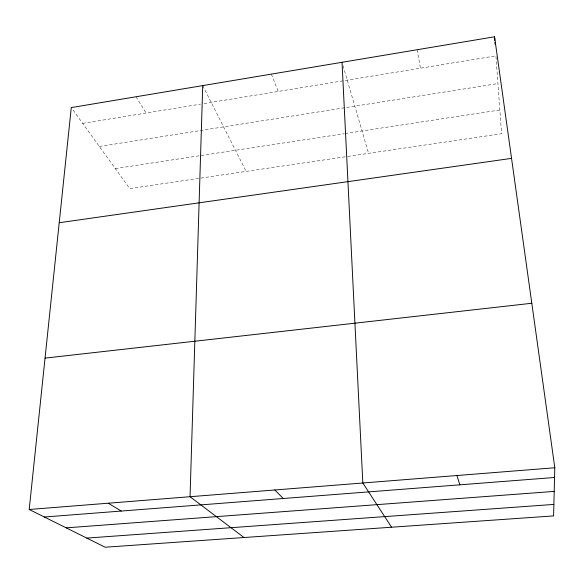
<?xml version="1.0" encoding="UTF-8"?>
<svg xmlns="http://www.w3.org/2000/svg" width="584" height="584" viewBox="0 0 584 584"><rect width="100%" height="100%" fill="white"/><g stroke="black" fill="none" stroke-linecap="round" stroke-linejoin="round"><path stroke-width="0.44" stroke-dasharray="2.92 2.19" d="M82.672 123.392L200.509 104.135M204.079 103.55L495.933 55.86L501.554 133.729L346.1 156.665M99.338 146.475L497.933 83.592M115.303 168.579L344.231 133.7M345.122 133.561L499.838 109.989M345.202 156.797L129.743 188.581L71.27 107.595M136.065 96.762L146.051 113.033M202.728 85.607L246.127 171.411M271.363 74.124L278.254 91.433M343.034 65.7L368.562 153.351M417.107 49.742L420.458 68.197"/><path stroke-width="0.88" d="M554.8 467.755L553.588 515.913L105.164 547.215L29.2 509.482L71.27 107.595L494.553 36.785L554.8 467.755L29.2 509.482M202.728 85.607L190.041 496.714L244.01 537.521M59.218 222.723L511.555 158.366M45.048 358.109L531.805 303.257M44.34 517.008L554.552 477.486M66.182 527.856L554.201 491.407M86.782 538.09L553.873 504.415M108.208 503.211L121.26 511.051M274.852 489.983L283.24 498.502M391.565 527.221L362.825 482.997L342.041 62.298M456.936 475.522L459.82 484.822M494.553 36.785L494.816 40.42M494.947 42.238L495.079 44.048"/></g></svg>
